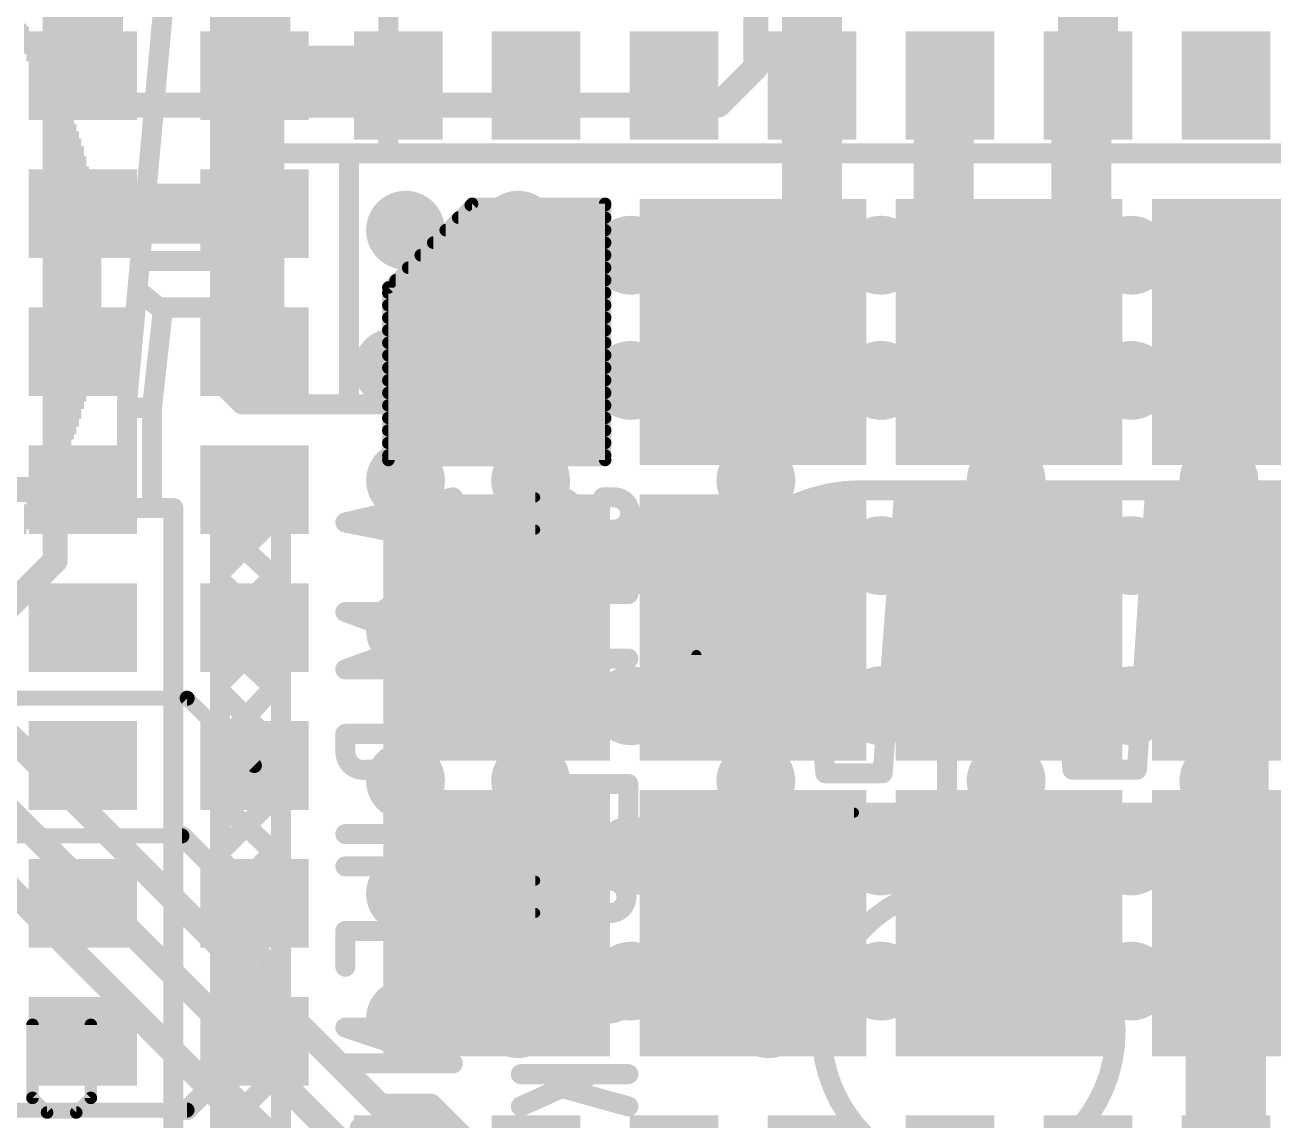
# Model space of a CAD drawing. Extents: x -0.3 to 32, y -0.4 to 44.5.
# Drawn here: x 12.9 to 25.57, y 21.96 to 33.07 of the extents above; entities that cross this region are included whole.
import ezdxf

# ---------------------------------------------------------------- set-up
doc = ezdxf.new("R2010")
doc.units = 0
for name, color, linetype in [('1', 12, 'CONTINUOUS'), ('16', 132, 'CONTINUOUS'), ('18', 110, 'CONTINUOUS'), ('22', 6, 'CONTINUOUS')]:
    doc.layers.add(name, color=color, linetype=linetype)

# ---------------------------------------------------------------- blocks, each defined once
blk = doc.blocks.new('RECT')
blk.add_solid([(-0.5, -0.5), (0.5, -0.5), (-0.5, 0.5), (0.5, 0.5)])
blk = doc.blocks.new('ROUNDV')
at = {"const_width": 0.5}
blk.add_lwpolyline([(0, -0.25, 1), (0, 0.25, 1), (0, -0.25)], format="xyb", dxfattribs=at)

msp = doc.modelspace()

# ---------------------------------------------------------------- linework, layer by layer
at = {"layer": '1'}
for points, const_width in [([(15.29, 32.616), (15.29, 34.056)], 0.6096), ([(20.89, 32.456), (20.89, 34.056)], 0.6096), ([(23.69, 34.056), (23.69, 32.456)], 0.6096), ([(13.49, 32.556), (13.49, 33.656)], 0.8128), ([(15.23, 32.556), (15.29, 32.616)], 0.6096), ([(16.59, 32.556), (15.23, 32.556)], 0.6096), ([(15.23, 32.556), (15.23, 31.156)], 0.6096), ([(16.69, 32.456), (16.59, 32.556)], 0.6096), ([(20.89, 30.556), (20.89, 32.456)], 0.6096), ([(22.29, 32.456), (22.225, 32.391)], 0.6096), ([(22.225, 32.391), (22.225, 30.988)], 0.6096), ([(23.69, 32.456), (23.622, 32.388)], 0.6096), ([(23.622, 32.388), (23.622, 30.988)], 0.6096), ([(15.23, 31.156), (13.49, 31.156)], 0.6096), ([(15.23, 31.156), (15.23, 29.756)], 0.6096), ([(17.44, 31.256), (16.59, 30.406)], 0.127), ([(17.426, 31.242), (18.79, 31.242)], 0.127), ([(18.79, 31.256), (17.44, 31.256)], 0.127), ([(18.79, 28.656), (18.79, 31.256)], 0.127), ([(17.299, 31.115), (18.79, 31.115)], 0.127), ([(17.172, 30.988), (18.79, 30.988)], 0.127), ([(17.045, 30.861), (18.79, 30.861)], 0.127), ([(16.918, 30.734), (18.79, 30.734)], 0.127), ([(19.05, 30.734), (20.29, 30.734)], 0.254), ([(20.29, 29.956), (20.89, 30.556)], 0.6096), ([(20.29, 30.734), (20.29, 29.956)], 0.254), ([(21.59, 30.734), (22.89, 30.734)], 0.254), ([(24.13, 30.734), (22.89, 30.734)], 0.254), ([(22.89, 30.734), (22.89, 29.956)], 0.254), ([(16.791, 30.607), (18.79, 30.607)], 0.127), ([(16.664, 30.48), (18.79, 30.48)], 0.127), ([(16.59, 30.406), (16.59, 28.656)], 0.127), ([(16.59, 30.353), (18.79, 30.353)], 0.127), ([(16.59, 30.226), (18.79, 30.226)], 0.127), ([(16.59, 30.099), (18.79, 30.099)], 0.127), ([(16.59, 29.972), (18.79, 29.972)], 0.127), ([(26.162, 29.956), (25.49, 29.956)], 0.254), ([(16.59, 29.845), (18.79, 29.845)], 0.127), ([(16.59, 29.718), (18.79, 29.718)], 0.127), ([(16.59, 29.591), (18.79, 29.591)], 0.127), ([(16.59, 29.464), (18.79, 29.464)], 0.127), ([(16.59, 29.337), (18.79, 29.337)], 0.127), ([(16.59, 29.21), (18.79, 29.21)], 0.127), ([(16.59, 29.083), (18.79, 29.083)], 0.127), ([(16.59, 28.956), (18.79, 28.956)], 0.127), ([(16.59, 28.829), (18.79, 28.829)], 0.127), ([(16.59, 28.702), (18.79, 28.702)], 0.127), ([(16.59, 28.656), (18.79, 28.656)], 0.127), ([(16.764, 28.448), (16.764, 25.4)], 0.254), ([(18.034, 27.178), (16.764, 28.448)], 0.254), ([(20.32, 28.448), (20.32, 27.686)], 0.254), ([(13.49, 28.356), (12.03, 28.356)], 0.254), ([(20.32, 27.686), (19.05, 27.686)], 0.254), ([(21.59, 27.686), (24.13, 27.686)], 0.254), ([(24.13, 27.686), (25.146, 27.686)], 0.254), ([(18.034, 25.4), (18.034, 27.178)], 0.254), ([(12.3698, 26.2382), (14.5478, 26.2382)], 0.1524), ([(14.5478, 26.2382), (15.23, 25.556)], 0.1524), ([(18.034, 25.4), (18.034, 26.162)], 0.254), ([(18.034, 26.162), (19.05, 26.162)], 0.254), ([(20.32, 25.4), (20.32, 26.162)], 0.254), ([(20.32, 26.162), (21.59, 26.162)], 0.254), ([(25.146, 26.162), (24.13, 26.162)], 0.254), ([(18.034, 25.4), (18.034, 24.638)], 0.254), ([(14.494, 24.8412), (12.319, 24.8412)], 0.1524), ([(14.494, 24.8412), (15.1792, 24.156)], 0.2032), ([(18.034, 24.638), (19.05, 24.638)], 0.254), ([(19.05, 24.638), (21.59, 24.638)], 0.254), ([(21.59, 24.638), (24.13, 24.638)], 0.254), ([(24.13, 24.638), (25.146, 24.638)], 0.254), ([(25.09, 23.556), (25.49, 23.956)], 0.8128), ([(15.1792, 24.156), (15.23, 24.156)], 0.2032), ([(25.09, 21.456), (25.09, 23.556)], 0.8128), ([(19.05, 23.368), (21.59, 23.368)], 0.254), ([(21.59, 23.368), (24.13, 23.368)], 0.254), ([(24.13, 23.368), (25.146, 23.368)], 0.254), ([(14.5466, 22.0599), (15.23, 22.7433)], 0.2032), ([(15.23, 22.7433), (15.23, 22.756)], 0.2032), ([(14.5466, 22.0599), (12.6746, 22.0599)], 0.1524)]:
    msp.add_lwpolyline(points, dxfattribs=dict(at, const_width=const_width))
for points, const_width in [([(15.1222, 32.6638, 1), (15.3378, 32.4482)], 0.3048), ([(15.23, 32.7084, 1), (15.23, 32.4036)], 0.3048), ([(15.3824, 32.556, 1), (15.0776, 32.556)], 0.3048), ([(15.3978, 32.5082, 1), (15.1822, 32.7238)], 0.3048), ([(16.6978, 32.6638, 1), (16.4822, 32.4482)], 0.3048), ([(16.59, 32.4036, 1), (16.59, 32.7084)], 0.3048), ([(13.2868, 32.556, 1), (13.6932, 32.556)], 0.4064), ([(15.1376, 32.616, 1), (15.4424, 32.616)], 0.3048), ([(16.5822, 32.3482, 1), (16.7978, 32.5638)], 0.3048), ([(21.0424, 32.456, 1), (20.7376, 32.456)], 0.3048), ([(22.3774, 32.391, 1), (22.0726, 32.391)], 0.3048), ([(22.3978, 32.3482, 1), (22.1822, 32.5638)], 0.3048), ([(23.7744, 32.388, 1), (23.4696, 32.388)], 0.3048), ([(23.7978, 32.3482, 1), (23.5822, 32.5638)], 0.3048), ([(20.7376, 32.456, 1), (21.0424, 32.456)], 0.3048), ([(22.1172, 32.4988, 1), (22.3328, 32.2832)], 0.3048), ([(23.5142, 32.4958, 1), (23.7298, 32.2802)], 0.3048), ([(23.5376, 32.456, 1), (23.8424, 32.456)], 0.3048), ([(13.49, 31.3084, 1), (13.49, 31.0036)], 0.3048), ([(15.3824, 31.156, 1), (15.0776, 31.156)], 0.3048), ([(15.23, 31.0036, 1), (15.23, 31.3084)], 0.3048), ([(15.0776, 31.156, 1), (15.3824, 31.156)], 0.3048), ([(17.426, 31.2737, 1), (17.426, 31.2103)], 0.0635), ([(17.44, 31.2877, 1), (17.44, 31.2243)], 0.0635), ([(17.4625, 31.2335, 1), (17.4175, 31.2785)], 0.0635), ([(18.8217, 31.256, 1), (18.7583, 31.256)], 0.0635), ([(18.79, 31.2243, 1), (18.79, 31.2877)], 0.0635), ([(18.79, 31.2103, 1), (18.79, 31.2737)], 0.0635), ([(17.299, 31.1468, 1), (17.299, 31.0833)], 0.0635), ([(18.79, 31.0833, 1), (18.79, 31.1468)], 0.0635), ([(17.172, 31.0198, 1), (17.172, 30.9563)], 0.0635), ([(18.79, 30.9563, 1), (18.79, 31.0198)], 0.0635), ([(22.0726, 30.988, 1), (22.3774, 30.988)], 0.3048), ([(23.4696, 30.988, 1), (23.7744, 30.988)], 0.3048), ([(17.045, 30.8927, 1), (17.045, 30.8293)], 0.0635), ([(18.79, 30.8293, 1), (18.79, 30.8927)], 0.0635), ([(16.918, 30.7658, 1), (16.918, 30.7023)], 0.0635), ([(18.79, 30.7023, 1), (18.79, 30.7658)], 0.0635), ([(19.05, 30.7975, 1), (19.05, 30.6705)], 0.127), ([(20.3535, 30.734, 1), (20.2265, 30.734)], 0.127), ([(20.29, 30.6705, 1), (20.29, 30.7975)], 0.127), ([(20.9978, 30.4482, 1), (20.7822, 30.6638)], 0.3048), ([(21.59, 30.7975, 1), (21.59, 30.6705)], 0.127), ([(22.89, 30.7975, 1), (22.89, 30.6705)], 0.127), ([(22.9535, 30.734, 1), (22.8265, 30.734)], 0.127), ([(22.89, 30.6705, 1), (22.89, 30.7975)], 0.127), ([(24.13, 30.6705, 1), (24.13, 30.7975)], 0.127), ([(16.791, 30.6388, 1), (16.791, 30.5753)], 0.0635), ([(18.79, 30.5753, 1), (18.79, 30.6388)], 0.0635), ([(20.7376, 30.556, 1), (21.0424, 30.556)], 0.3048), ([(16.664, 30.5117, 1), (16.664, 30.4483)], 0.0635), ([(18.79, 30.4483, 1), (18.79, 30.5117)], 0.0635), ([(16.5675, 30.4285, 1), (16.6125, 30.3835)], 0.0635), ([(16.59, 30.3848, 1), (16.59, 30.3213)], 0.0635), ([(16.6217, 30.406, 1), (16.5583, 30.406)], 0.0635), ([(18.79, 30.3213, 1), (18.79, 30.3848)], 0.0635), ([(16.59, 30.2578, 1), (16.59, 30.1943)], 0.0635), ([(18.79, 30.1943, 1), (18.79, 30.2578)], 0.0635), ([(16.59, 30.1307, 1), (16.59, 30.0673)], 0.0635), ([(18.79, 30.0673, 1), (18.79, 30.1307)], 0.0635), ([(20.1822, 30.0638, 1), (20.3978, 29.8482)], 0.3048), ([(16.59, 30.0038, 1), (16.59, 29.9403)], 0.0635), ([(18.79, 29.9403, 1), (18.79, 30.0038)], 0.0635), ([(25.49, 30.0195, 1), (25.49, 29.8925)], 0.127), ([(15.0776, 29.756, 1), (15.3824, 29.756)], 0.3048), ([(16.59, 29.8768, 1), (16.59, 29.8133)], 0.0635), ([(18.79, 29.8133, 1), (18.79, 29.8768)], 0.0635), ([(20.2265, 29.956, 1), (20.3535, 29.956)], 0.127), ([(22.8265, 29.956, 1), (22.9535, 29.956)], 0.127), ([(16.59, 29.7497, 1), (16.59, 29.6863)], 0.0635), ([(18.79, 29.6863, 1), (18.79, 29.7497)], 0.0635), ([(16.59, 29.6227, 1), (16.59, 29.5593)], 0.0635), ([(18.79, 29.5593, 1), (18.79, 29.6227)], 0.0635), ([(16.59, 29.4958, 1), (16.59, 29.4323)], 0.0635), ([(18.79, 29.4323, 1), (18.79, 29.4958)], 0.0635), ([(16.59, 29.3687, 1), (16.59, 29.3053)], 0.0635), ([(18.79, 29.3053, 1), (18.79, 29.3687)], 0.0635), ([(16.59, 29.2417, 1), (16.59, 29.1783)], 0.0635), ([(18.79, 29.1783, 1), (18.79, 29.2417)], 0.0635), ([(16.59, 29.1148, 1), (16.59, 29.0513)], 0.0635), ([(18.79, 29.0513, 1), (18.79, 29.1148)], 0.0635), ([(16.59, 28.9878, 1), (16.59, 28.9243)], 0.0635), ([(18.79, 28.9243, 1), (18.79, 28.9878)], 0.0635), ([(16.59, 28.8607, 1), (16.59, 28.7973)], 0.0635), ([(18.79, 28.7973, 1), (18.79, 28.8607)], 0.0635), ([(16.59, 28.7338, 1), (16.59, 28.6703)], 0.0635), ([(18.79, 28.6703, 1), (18.79, 28.7338)], 0.0635), ([(16.59, 28.6878, 1), (16.59, 28.6243)], 0.0635), ([(16.5583, 28.656, 1), (16.6217, 28.656)], 0.0635), ([(18.7583, 28.656, 1), (18.8217, 28.656)], 0.0635), ([(18.79, 28.6243, 1), (18.79, 28.6878)], 0.0635), ([(16.8275, 28.448, 1), (16.7005, 28.448)], 0.127), ([(16.8089, 28.4929, 1), (16.7191, 28.4031)], 0.127), ([(20.3835, 28.448, 1), (20.2565, 28.448)], 0.127), ([(13.49, 28.2925, 1), (13.49, 28.4195)], 0.127), ([(19.05, 27.7495, 1), (19.05, 27.6225)], 0.127), ([(20.2565, 27.686, 1), (20.3835, 27.686)], 0.127), ([(20.32, 27.6225, 1), (20.32, 27.7495)], 0.127), ([(21.59, 27.7495, 1), (21.59, 27.6225)], 0.127), ([(24.13, 27.7495, 1), (24.13, 27.6225)], 0.127), ([(24.13, 27.6225, 1), (24.13, 27.7495)], 0.127), ([(25.146, 27.6225, 1), (25.146, 27.7495)], 0.127), ([(18.0975, 27.178, 1), (17.9705, 27.178)], 0.127), ([(17.9891, 27.1331, 1), (18.0789, 27.2229)], 0.127), ([(14.5747, 26.2651, 1), (14.5209, 26.2113)], 0.0762), ([(14.5478, 26.2001, 1), (14.5478, 26.2763)], 0.0762), ([(18.0975, 26.162, 1), (17.9705, 26.162)], 0.127), ([(18.034, 26.2255, 1), (18.034, 26.0985)], 0.127), ([(19.05, 26.0985, 1), (19.05, 26.2255)], 0.127), ([(20.3835, 26.162, 1), (20.2565, 26.162)], 0.127), ([(20.32, 26.2255, 1), (20.32, 26.0985)], 0.127), ([(21.59, 26.0985, 1), (21.59, 26.2255)], 0.127), ([(24.13, 26.2255, 1), (24.13, 26.0985)], 0.127), ([(25.146, 26.0985, 1), (25.146, 26.2255)], 0.127), ([(15.2031, 25.5291, 1), (15.2569, 25.5829)], 0.0762), ([(16.7005, 25.4, 1), (16.8275, 25.4)], 0.127), ([(18.0975, 25.4, 1), (17.9705, 25.4)], 0.127), ([(17.9705, 25.4, 1), (18.0975, 25.4)], 0.127), ([(17.9705, 25.4, 1), (18.0975, 25.4)], 0.127), ([(20.2565, 25.4, 1), (20.3835, 25.4)], 0.127), ([(14.5299, 24.8771, 1), (14.4581, 24.8053)], 0.1016), ([(14.494, 24.8031, 1), (14.494, 24.8793)], 0.0762), ([(18.034, 24.7015, 1), (18.034, 24.5745)], 0.127), ([(17.9705, 24.638, 1), (18.0975, 24.638)], 0.127), ([(19.05, 24.7015, 1), (19.05, 24.5745)], 0.127), ([(19.05, 24.5745, 1), (19.05, 24.7015)], 0.127), ([(21.59, 24.7015, 1), (21.59, 24.5745)], 0.127), ([(21.59, 24.5745, 1), (21.59, 24.7015)], 0.127), ([(24.13, 24.7015, 1), (24.13, 24.5745)], 0.127), ([(24.13, 24.5745, 1), (24.13, 24.7015)], 0.127), ([(25.146, 24.5745, 1), (25.146, 24.7015)], 0.127), ([(25.6337, 23.8123, 1), (25.3463, 24.0997)], 0.4064), ([(15.1792, 24.2068, 1), (15.1792, 24.1052)], 0.1016), ([(15.1433, 24.1201, 1), (15.2151, 24.1919)], 0.1016), ([(15.23, 24.1052, 1), (15.23, 24.2068)], 0.1016), ([(25.2932, 23.556, 1), (24.8868, 23.556)], 0.4064), ([(24.9463, 23.6997, 1), (25.2337, 23.4123)], 0.4064), ([(19.05, 23.4315, 1), (19.05, 23.3045)], 0.127), ([(21.59, 23.4315, 1), (21.59, 23.3045)], 0.127), ([(21.59, 23.3045, 1), (21.59, 23.4315)], 0.127), ([(24.13, 23.4315, 1), (24.13, 23.3045)], 0.127), ([(24.13, 23.3045, 1), (24.13, 23.4315)], 0.127), ([(25.146, 23.3045, 1), (25.146, 23.4315)], 0.127), ([(15.2808, 22.756, 1), (15.1792, 22.756)], 0.1016), ([(15.2659, 22.7074, 1), (15.1941, 22.7792)], 0.1016), ([(15.1792, 22.7433, 1), (15.2808, 22.7433)], 0.1016), ([(14.5107, 22.0958, 1), (14.5825, 22.024)], 0.1016), ([(14.5466, 22.0218, 1), (14.5466, 22.098)], 0.0762)]:
    msp.add_lwpolyline(points, format="xyb", dxfattribs=dict(at, const_width=const_width))
at = {"layer": '16', "const_width": 0.254}
for points in [[(20.32, 32.639), (20.32, 36.703)], [(13.716, 35.941), (13.716, 32.258)], [(13.208, 35.687), (13.208, 27.6352)], [(19.939, 32.258), (20.32, 32.639)], [(13.716, 32.258), (19.939, 32.258)], [(13.208, 27.6352), (12.065, 26.4922)], [(16.51, 22.098), (12.065, 26.543)], [(16.383, 21.463), (12.446, 25.4)], [(16.3566, 20.701), (12.2567, 24.8009)], [(17.018, 22.098), (16.51, 22.098)], [(19.05, 20.066), (17.018, 22.098)]]:
    msp.add_lwpolyline(points, dxfattribs=at)
at = {"layer": '16', "const_width": 0.127}
for points in [[(20.2565, 32.639, 1), (20.3835, 32.639)], [(20.3649, 32.5941, 1), (20.2751, 32.6839)], [(13.716, 32.3215, 1), (13.716, 32.1945)], [(13.6525, 32.258, 1), (13.7795, 32.258)], [(19.8941, 32.3029, 1), (19.9839, 32.2131)], [(19.939, 32.1945, 1), (19.939, 32.3215)], [(13.2529, 27.5903, 1), (13.1631, 27.6801)], [(13.1445, 27.6352, 1), (13.2715, 27.6352)], [(16.51, 22.1615, 1), (16.51, 22.0345)], [(16.4651, 22.0531, 1), (16.5549, 22.1429)], [(17.0629, 22.1429, 1), (16.9731, 22.0531)], [(17.018, 22.0345, 1), (17.018, 22.1615)]]:
    msp.add_lwpolyline(points, format="xyb", dxfattribs=at)
at = {"layer": '22'}
for points, const_width in [([(14.9539, 31.7665), (14.9539, 36.1288)], 0.2032), ([(16.5898, 36.0561), (16.5898, 31.8028)], 0.2032), ([(14.8812, 34.0204), (14.8812, 29.4399)], 0.2032), ([(13.936, 29.2218), (14.2996, 33.1843)], 0.2032), ([(30.0041, 31.7665), (14.9539, 31.7665)], 0.2032), ([(16.1899, 31.7301), (16.1899, 29.2581)], 0.2032), ([(14.1178, 30.6759), (14.8449, 30.6759)], 0.2032), ([(14.2632, 30.2033), (14.0815, 30.3487)], 0.2032), ([(14.8449, 30.2033), (14.2632, 30.2033)], 0.2032), ([(14.2996, 30.167), (14.1905, 29.1854)], 0.2032), ([(20.5523, 29.658), (22.0791, 29.658)], 0.2032), ([(20.7704, 29.6217), (20.7704, 29.2581)], 0.2032), ([(21.861, 29.6217), (21.861, 29.2945)], 0.2032), ([(23.097, 29.658), (24.5875, 29.658)], 0.2032), ([(23.2788, 29.6217), (23.2788, 29.2581)], 0.2032), ([(24.4057, 29.6217), (24.4057, 29.2581)], 0.2032), ([(14.8812, 29.4399), (15.0993, 29.2218)], 0.2032), ([(20.3705, 29.2581), (20.3705, 29.4762)], 0.2032), ([(22.2609, 29.2581), (22.2609, 29.4762)], 0.2032), ([(22.9152, 29.2581), (22.9152, 29.4762)], 0.2032), ([(24.8056, 29.2581), (24.8056, 29.4399)], 0.2032), ([(25.4599, 29.2581), (25.4599, 29.4762)], 0.2032), ([(13.936, 28.1675), (13.936, 29.2218)], 0.2032), ([(14.1542, 29.1854), (13.9724, 29.1854)], 0.2032), ([(14.1905, 29.1854), (14.1905, 28.2039)], 0.2032), ([(15.0993, 29.2218), (29.786, 29.2218)], 0.2032), ([(15.3175, 28.5311), (14.8812, 28.5311)], 0.2032), ([(14.8812, 28.5311), (14.8812, 16.0984)], 0.2032), ([(15.3175, 28.5311), (14.9176, 28.1312)], 0.2032), ([(15.4992, 28.5311), (15.3175, 28.5311)], 0.2032), ([(15.4992, 16.3528), (15.4992, 28.5311)], 0.2032), ([(14.9539, 28.4947), (15.4265, 28.0585)], 0.2032), ([(17.2442, 28.2766), (16.1536, 28.0221)], 0.2032), ([(18.3348, 28.2766), (18.0803, 28.2766)], 0.2032), ([(18.771, 28.2766), (18.8801, 28.2766)], 0.2032), ([(21.3884, 28.3493), (25.4236, 28.3493)], 0.2032), ([(21.6065, 25.4774), (21.8246, 28.313)], 0.2032), ([(22.2609, 28.313), (22.2609, 25.1502)], 0.2032), ([(22.8789, 28.2766), (22.8789, 25.1139)], 0.2032), ([(23.3151, 28.2766), (23.5332, 25.5138)], 0.2032), ([(24.1876, 25.5138), (24.3694, 28.313)], 0.2032), ([(24.8056, 28.313), (24.8056, 25.1502)], 0.2032), ([(25.4236, 28.3493), (26.3688, 28.3493)], 0.2032), ([(25.4236, 28.3493), (25.4236, 25.1139)], 0.2032), ([(14.4086, 28.1675), (13.936, 28.1675)], 0.2032), ([(14.4086, 13.6627), (14.4086, 28.1675)], 0.2032), ([(20.8068, 28.2039), (21.0249, 25.4774)], 0.2032), ([(15.4265, 28.0585), (14.9176, 27.5495)], 0.2032), ([(16.1536, 28.0221), (17.2442, 27.804)], 0.2032), ([(16.8079, 28.1312), (16.8079, 27.9494)], 0.2032), ([(18.4802, 28.0948), (18.4802, 28.1312)], 0.2032), ([(14.9176, 27.9494), (15.4265, 27.4768)], 0.2032), ([(18.0803, 27.9494), (18.153, 27.9494)], 0.2032), ([(18.8801, 27.9494), (18.6619, 27.9494)], 0.2032), ([(20.3705, 27.9494), (20.3705, 25.4411)], 0.2032), ([(15.4265, 27.4768), (14.9176, 26.9679)], 0.2032), ([(14.9176, 27.4041), (15.4265, 26.9315)], 0.2032), ([(17.9349, 27.2951), (19.0255, 27.2951)], 0.2032), ([(17.2442, 27.1133), (16.1536, 27.1133)], 0.2032), ([(16.1536, 27.1133), (16.9533, 26.8225)], 0.2032), ([(15.4265, 26.9315), (14.9176, 26.4226)], 0.2032), ([(14.9176, 26.8225), (15.4265, 26.3499)], 0.2032), ([(16.9533, 26.8225), (16.1536, 26.5317)], 0.2032), ([(19.0255, 26.6407), (17.9349, 26.6407)], 0.2032), ([(17.9349, 26.6407), (18.771, 26.3135)], 0.2032), ([(16.1536, 26.5317), (17.2442, 26.5317)], 0.2032), ([(14.9176, 26.2772), (15.4265, 25.7682)], 0.2032), ([(15.4265, 26.3499), (14.9539, 25.8409)], 0.2032), ([(18.771, 26.3135), (17.9349, 26.0227)], 0.2032), ([(17.9349, 26.0227), (19.0255, 26.0227)], 0.2032), ([(17.2442, 25.8773), (16.1536, 25.8773)], 0.2032), ([(16.1536, 25.8773), (16.1536, 25.6955)], 0.2032), ([(14.9176, 25.2957), (15.3902, 25.7682)], 0.2032), ([(16.6989, 25.7319), (16.6989, 25.8409)], 0.2032), ([(14.9539, 25.7319), (15.4265, 25.2229)], 0.2032), ([(16.3717, 25.5138), (16.5171, 25.5138)], 0.2032), ([(23.5332, 25.5138), (24.1876, 25.5138)], 0.2032), ([(19.0255, 25.3684), (17.9349, 25.3684)], 0.2032), ([(19.0255, 25.0048), (19.0255, 25.3684)], 0.2032), ([(21.0249, 25.4774), (21.6065, 25.4774)], 0.2032), ([(15.4265, 25.2229), (14.9176, 24.714)], 0.2032), ([(14.9176, 25.1502), (15.4265, 24.6777)], 0.2032), ([(26.4414, 25.0775), (21.3158, 25.0775)], 0.2032), ([(16.6989, 24.8594), (16.1536, 24.8594)], 0.2032), ([(17.2442, 24.8594), (16.6989, 24.8594)], 0.2032), ([(16.6989, 24.8594), (16.6989, 24.5322)], 0.2032), ([(15.4265, 24.6777), (14.9539, 24.2051)], 0.2032), ([(14.9176, 24.5686), (15.4265, 24.096)], 0.2032), ([(16.6989, 24.5322), (16.1536, 24.5322)], 0.2032), ([(17.2442, 24.5322), (16.6989, 24.5322)], 0.2032), ([(18.8437, 24.3868), (18.0803, 24.3868)], 0.2032), ([(15.4265, 24.096), (14.9539, 23.5871)], 0.2032), ([(14.9176, 23.9869), (15.4265, 23.5144)], 0.2032), ([(18.0803, 24.0596), (18.8437, 24.0596)], 0.2032), ([(17.2442, 23.8779), (16.1536, 23.8779)], 0.2032), ([(16.1536, 23.8779), (16.1536, 23.5144)], 0.2032), ([(17.2442, 23.5144), (17.2442, 23.8779)], 0.2032), ([(15.4265, 23.5144), (14.9176, 23.0418)], 0.2032), ([(14.9176, 23.4416), (15.4265, 22.9327)], 0.2032), ([(18.1166, 23.4053), (18.8437, 23.4053)], 0.2032), ([(18.153, 23.0418), (18.1166, 23.0418)], 0.2032), ([(18.8437, 23.0418), (18.8073, 23.0418)], 0.2032), ([(12.9776, 22.1828), (12.9776, 22.9243)], 0.127), ([(13.5707, 22.9243), (13.5707, 22.1828)], 0.127), ([(15.4265, 22.9327), (14.9539, 22.4601)], 0.2032), ([(14.9539, 22.8964), (15.4265, 22.3874)], 0.2032), ([(17.2442, 22.8964), (16.1536, 22.8964)], 0.2032), ([(16.1536, 22.8964), (17.2442, 22.5328)], 0.2032), ([(17.2442, 22.5328), (16.1536, 22.5328)], 0.2032), ([(15.4265, 22.3874), (14.9539, 21.9148)], 0.2032), ([(17.9349, 22.4238), (18.6619, 22.4238)], 0.2032), ([(17.9349, 22.0966), (18.6619, 22.4238)], 0.2032), ([(18.6619, 22.4238), (19.0255, 22.4238)], 0.2032), ([(14.9176, 22.3147), (15.4265, 21.8058)], 0.2032), ([(19.0255, 22.0966), (18.3711, 22.2784)], 0.2032), ([(13.1259, 22.0345), (12.9776, 22.1828)], 0.127), ([(13.5707, 22.1828), (13.4224, 22.0345)], 0.127), ([(13.4224, 22.0345), (13.1259, 22.0345)], 0.127), ([(17.0624, 21.8785), (16.299, 21.8785)], 0.2032)]:
    msp.add_lwpolyline(points, dxfattribs=dict(at, const_width=const_width))
for points, const_width in [([(14.9539, 31.8173, 1), (14.9539, 31.7157)], 0.1016), ([(14.9031, 31.7665, 1), (15.0047, 31.7665)], 0.1016), ([(16.2407, 31.7301, 1), (16.1391, 31.7301)], 0.1016), ([(16.539, 31.8028, 1), (16.6406, 31.8028)], 0.1016), ([(14.1178, 30.7267, 1), (14.1178, 30.6251)], 0.1016), ([(14.8449, 30.6251, 1), (14.8449, 30.7267)], 0.1016), ([(14.1132, 30.3884, 1), (14.0498, 30.309)], 0.1016), ([(14.2632, 30.2541, 1), (14.2632, 30.1525)], 0.1016), ([(14.2315, 30.1636, 1), (14.2949, 30.243)], 0.1016), ([(14.8449, 30.1525, 1), (14.8449, 30.2541)], 0.1016), ([(14.3501, 30.1614, 1), (14.2491, 30.1726)], 0.1016), ([(25.6781, 29.6944, 0.4142), (25.4599, 29.4762)], 0.2032), ([(20.5523, 29.658, 0.4142), (20.3705, 29.4762)], 0.2032), ([(20.5523, 29.7088, 1), (20.5523, 29.6072)], 0.1016), ([(20.5523, 29.6072, 1), (20.5523, 29.7088)], 0.1016), ([(20.8212, 29.6217, 1), (20.7196, 29.6217)], 0.1016), ([(21.9118, 29.6217, 1), (21.8102, 29.6217)], 0.1016), ([(22.2609, 29.4762, 0.4142), (22.0791, 29.658)], 0.2032), ([(22.0791, 29.7088, 1), (22.0791, 29.6072)], 0.1016), ([(22.0791, 29.6072, 1), (22.0791, 29.7088)], 0.1016), ([(23.097, 29.658, 0.4142), (22.9152, 29.4762)], 0.2032), ([(23.097, 29.7088, 1), (23.097, 29.6072)], 0.1016), ([(23.097, 29.6072, 1), (23.097, 29.7088)], 0.1016), ([(23.3296, 29.6217, 1), (23.228, 29.6217)], 0.1016), ([(24.4565, 29.6217, 1), (24.3549, 29.6217)], 0.1016), ([(24.8056, 29.4399, 0.4142), (24.5875, 29.658)], 0.2032), ([(24.5875, 29.7088, 1), (24.5875, 29.6072)], 0.1016), ([(24.5875, 29.6072, 1), (24.5875, 29.7088)], 0.1016), ([(14.9171, 29.4758, 1), (14.8453, 29.404)], 0.1016), ([(20.4213, 29.4762, 1), (20.3197, 29.4762)], 0.1016), ([(20.3197, 29.4762, 1), (20.4213, 29.4762)], 0.1016), ([(22.3117, 29.4762, 1), (22.2101, 29.4762)], 0.1016), ([(22.2101, 29.4762, 1), (22.3117, 29.4762)], 0.1016), ([(22.966, 29.4762, 1), (22.8644, 29.4762)], 0.1016), ([(22.8644, 29.4762, 1), (22.966, 29.4762)], 0.1016), ([(24.8564, 29.4399, 1), (24.7548, 29.4399)], 0.1016), ([(25.5107, 29.4762, 1), (25.4091, 29.4762)], 0.1016), ([(25.4091, 29.4762, 1), (25.5107, 29.4762)], 0.1016), ([(14.8304, 29.4399, 1), (14.932, 29.4399)], 0.1016), ([(24.7548, 29.4399, 1), (24.8564, 29.4399)], 0.1016), ([(13.9868, 29.2218, 1), (13.8852, 29.2218)], 0.1016), ([(13.8854, 29.2264, 1), (13.9866, 29.2172)], 0.1016), ([(13.9724, 29.2362, 1), (13.9724, 29.1346)], 0.1016), ([(14.2413, 29.1854, 1), (14.1397, 29.1854)], 0.1016), ([(14.1542, 29.1346, 1), (14.1542, 29.2362)], 0.1016), ([(15.0993, 29.2726, 1), (15.0993, 29.171)], 0.1016), ([(15.0634, 29.1859, 1), (15.1352, 29.2577)], 0.1016), ([(16.1391, 29.2581, 1), (16.2407, 29.2581)], 0.1016), ([(20.3197, 29.2581, 1), (20.4213, 29.2581)], 0.1016), ([(20.7196, 29.2581, 1), (20.8212, 29.2581)], 0.1016), ([(21.8102, 29.2945, 1), (21.9118, 29.2945)], 0.1016), ([(22.2101, 29.2581, 1), (22.3117, 29.2581)], 0.1016), ([(22.8644, 29.2581, 1), (22.966, 29.2581)], 0.1016), ([(23.228, 29.2581, 1), (23.3296, 29.2581)], 0.1016), ([(24.3549, 29.2581, 1), (24.4565, 29.2581)], 0.1016), ([(24.7548, 29.2581, 1), (24.8564, 29.2581)], 0.1016), ([(25.4091, 29.2581, 1), (25.5107, 29.2581)], 0.1016), ([(14.14, 29.191, 1), (14.241, 29.1798)], 0.1016), ([(14.8812, 28.5819, 1), (14.8812, 28.4803)], 0.1016), ([(14.932, 28.5311, 1), (14.8304, 28.5311)], 0.1016), ([(15.3175, 28.5819, 1), (15.3175, 28.4803)], 0.1016), ([(15.3534, 28.4952, 1), (15.2816, 28.567)], 0.1016), ([(15.3175, 28.4803, 1), (15.3175, 28.5819)], 0.1016), ([(15.55, 28.5311, 1), (15.4484, 28.5311)], 0.1016), ([(15.4992, 28.4803, 1), (15.4992, 28.5819)], 0.1016), ([(14.9884, 28.532, 1), (14.9194, 28.4574)], 0.1016), ([(17.2557, 28.2271, 1), (17.2327, 28.3261)], 0.1016), ([(18.0803, 28.3274, 1), (18.0803, 28.2258)], 0.1016), ([(18.4802, 28.1312, 0.4142), (18.3348, 28.2766)], 0.2032), ([(18.3348, 28.3274, 1), (18.3348, 28.2258)], 0.1016), ([(18.3348, 28.2258, 1), (18.3348, 28.3274)], 0.1016), ([(18.771, 28.3274, 1), (18.771, 28.2258)], 0.1016), ([(18.8801, 27.9494, 1), (18.8801, 28.2766)], 0.2032), ([(18.8801, 28.3274, 1), (18.8801, 28.2258)], 0.1016), ([(18.8801, 28.2258, 1), (18.8801, 28.3274)], 0.1016), ([(21.3884, 28.3493, 0.4142), (19.7162, 26.6771)], 0.2032), ([(21.3884, 28.4001, 1), (21.3884, 28.2985)], 0.1016), ([(21.3884, 28.2985, 1), (21.3884, 28.4001)], 0.1016), ([(21.8753, 28.3091, 1), (21.7739, 28.3169)], 0.1016), ([(22.3117, 28.313, 1), (22.2101, 28.313)], 0.1016), ([(22.9297, 28.2766, 1), (22.8281, 28.2766)], 0.1016), ([(23.3657, 28.2806, 1), (23.2645, 28.2726)], 0.1016), ([(24.4201, 28.3097, 1), (24.3187, 28.3163)], 0.1016), ([(24.8564, 28.313, 1), (24.7548, 28.313)], 0.1016), ([(25.4236, 28.4001, 1), (25.4236, 28.2985)], 0.1016), ([(25.4744, 28.3493, 1), (25.3728, 28.3493)], 0.1016), ([(25.4236, 28.2985, 1), (25.4236, 28.4001)], 0.1016), ([(13.936, 28.2183, 1), (13.936, 28.1167)], 0.1016), ([(14.1397, 28.2039, 1), (14.2413, 28.2039)], 0.1016), ([(14.4594, 28.1675, 1), (14.3578, 28.1675)], 0.1016), ([(14.4086, 28.1167, 1), (14.4086, 28.2183)], 0.1016), ([(18.0803, 28.2766, 1), (18.0803, 27.9494)], 0.1016), ([(18.0803, 28.2512, 1), (18.0803, 28.302)], 0.0508), ([(20.8574, 28.208, 1), (20.7562, 28.1998)], 0.1016), ([(13.8852, 28.1675, 1), (13.9868, 28.1675)], 0.1016), ([(14.8817, 28.1671, 1), (14.9535, 28.0953)], 0.1016), ([(15.4624, 28.0226, 1), (15.3906, 28.0944)], 0.1016), ([(15.392, 28.0212, 1), (15.461, 28.0958)], 0.1016), ([(16.1636, 28.0719, 1), (16.1436, 27.9723)], 0.1016), ([(16.1421, 28.0716, 1), (16.1651, 27.9726)], 0.1016), ([(16.8587, 28.1312, 1), (16.7571, 28.1312)], 0.1016), ([(18.531, 28.1312, 1), (18.4294, 28.1312)], 0.1016), ([(18.4802, 28.0948, 0.3509), (18.6619, 27.9494)], 0.2032), ([(18.5298, 28.1059, 1), (18.4306, 28.0837)], 0.1016), ([(18.4294, 28.1312, 1), (18.531, 28.1312)], 0.1016), ([(18.4294, 28.0948, 1), (18.531, 28.0948)], 0.1016), ([(14.9522, 27.9866, 1), (14.883, 27.9122)], 0.1016), ([(16.7571, 27.9494, 1), (16.8587, 27.9494)], 0.1016), ([(18.0803, 28.0002, 1), (18.0803, 27.8986)], 0.1016), ([(18.0803, 27.924, 1), (18.0803, 27.9748)], 0.0508), ([(18.153, 27.8986, 1), (18.153, 28.0002)], 0.1016), ([(18.6619, 28.0002, 1), (18.6619, 27.8986)], 0.1016), ([(18.6619, 27.8986, 1), (18.6619, 28.0002)], 0.1016), ([(18.8801, 28.0002, 1), (18.8801, 27.8986)], 0.1016), ([(18.8801, 27.8986, 1), (18.8801, 28.0002)], 0.1016), ([(20.4213, 27.9494, 1), (20.3197, 27.9494)], 0.1016), ([(17.2342, 27.7542, 1), (17.2542, 27.8538)], 0.1016), ([(14.8817, 27.5854, 1), (14.9535, 27.5136)], 0.1016), ([(14.9522, 27.4413, 1), (14.883, 27.3669)], 0.1016), ([(15.4624, 27.4409, 1), (15.3906, 27.5127)], 0.1016), ([(15.3919, 27.4396, 1), (15.4611, 27.514)], 0.1016), ([(17.9349, 27.3459, 1), (17.9349, 27.2443)], 0.1016), ([(19.0255, 27.2443, 1), (19.0255, 27.3459)], 0.1016), ([(16.1536, 27.1641, 1), (16.1536, 27.0625)], 0.1016), ([(16.171, 27.161, 1), (16.1362, 27.0656)], 0.1016), ([(17.2442, 27.0625, 1), (17.2442, 27.1641)], 0.1016), ([(14.8817, 27.0038, 1), (14.9535, 26.932)], 0.1016), ([(15.4624, 26.8956, 1), (15.3906, 26.9674)], 0.1016), ([(15.3919, 26.8943, 1), (15.4611, 26.9687)], 0.1016), ([(14.9522, 26.8597, 1), (14.883, 26.7853)], 0.1016), ([(16.9707, 26.7748, 1), (16.9359, 26.8702)], 0.1016), ([(16.9359, 26.7748, 1), (16.9707, 26.8702)], 0.1016), ([(17.9349, 26.6915, 1), (17.9349, 26.5899)], 0.1016), ([(17.9534, 26.688, 1), (17.9164, 26.5934)], 0.1016), ([(19.0255, 26.5899, 1), (19.0255, 26.6915)], 0.1016), ([(16.1536, 26.5825, 1), (16.1536, 26.4809)], 0.1016), ([(16.1362, 26.5794, 1), (16.171, 26.484)], 0.1016), ([(17.2442, 26.4809, 1), (17.2442, 26.5825)], 0.1016), ([(19.6654, 26.6771, 1), (19.767, 26.6771)], 0.1016), ([(19.7162, 26.6771, 0.4142), (21.3158, 25.0775)], 0.1016), ([(19.7416, 26.6771, 1), (19.6908, 26.6771)], 0.0508), ([(14.8817, 26.4585, 1), (14.9535, 26.3867)], 0.1016), ([(14.9535, 26.3131, 1), (14.8817, 26.2413)], 0.1016), ([(15.4637, 26.3153, 1), (15.3893, 26.3845)], 0.1016), ([(15.3919, 26.3127, 1), (15.4611, 26.3871)], 0.1016), ([(18.7525, 26.2662, 1), (18.7895, 26.3608)], 0.1016), ([(18.7877, 26.2655, 1), (18.7543, 26.3615)], 0.1016), ([(17.9349, 26.0735, 1), (17.9349, 25.9719)], 0.1016), ([(17.9182, 26.0707, 1), (17.9516, 25.9747)], 0.1016), ([(19.0255, 25.9719, 1), (19.0255, 26.0735)], 0.1016), ([(16.1536, 25.9281, 1), (16.1536, 25.8265)], 0.1016), ([(16.2044, 25.8773, 1), (16.1028, 25.8773)], 0.1016), ([(17.2442, 25.8265, 1), (17.2442, 25.9281)], 0.1016), ([(14.9167, 25.8755, 1), (14.9911, 25.8063)], 0.1016), ([(15.4261, 25.7323, 1), (15.3543, 25.8041)], 0.1016), ([(15.3906, 25.7323, 1), (15.4624, 25.8041)], 0.1016), ([(16.7497, 25.8409, 1), (16.6481, 25.8409)], 0.1016), ([(14.9911, 25.7665, 1), (14.9167, 25.6973)], 0.1016), ([(16.1536, 25.6955, 0.4685), (16.3717, 25.5138)], 0.2032), ([(16.2044, 25.6955, 1), (16.1028, 25.6955)], 0.1016), ([(16.1028, 25.6955, 1), (16.2044, 25.6955)], 0.1016), ([(16.5171, 25.5138, 0.4683), (16.6989, 25.7319)], 0.2032), ([(16.7489, 25.741, 1), (16.6489, 25.7228)], 0.1016), ([(16.6481, 25.7319, 1), (16.7497, 25.7319)], 0.1016), ([(16.3717, 25.5646, 1), (16.3717, 25.463)], 0.1016), ([(16.3809, 25.4638, 1), (16.3625, 25.5638)], 0.1016), ([(16.5171, 25.5646, 1), (16.5171, 25.463)], 0.1016), ([(16.5171, 25.463, 1), (16.5171, 25.5646)], 0.1016), ([(23.5332, 25.5646, 1), (23.5332, 25.463)], 0.1016), ([(24.1876, 25.463, 1), (24.1876, 25.5646)], 0.1016), ([(17.9349, 25.4192, 1), (17.9349, 25.3176)], 0.1016), ([(19.0763, 25.3684, 1), (18.9747, 25.3684)], 0.1016), ([(19.0255, 25.3176, 1), (19.0255, 25.4192)], 0.1016), ([(20.3197, 25.4411, 1), (20.4213, 25.4411)], 0.1016), ([(21.0249, 25.5282, 1), (21.0249, 25.4266)], 0.1016), ([(20.9743, 25.4733, 1), (21.0755, 25.4815)], 0.1016), ([(21.5558, 25.4813, 1), (21.6572, 25.4735)], 0.1016), ([(21.6065, 25.4266, 1), (21.6065, 25.5282)], 0.1016), ([(23.4826, 25.5098, 1), (23.5838, 25.5178)], 0.1016), ([(24.1369, 25.5171, 1), (24.2383, 25.5105)], 0.1016), ([(14.8817, 25.3316, 1), (14.9535, 25.2598)], 0.1016), ([(14.9522, 25.1874, 1), (14.883, 25.113)], 0.1016), ([(15.3893, 25.1883, 1), (15.4637, 25.2575)], 0.1016), ([(15.4624, 25.187, 1), (15.3906, 25.2588)], 0.1016), ([(21.3158, 25.1283, 1), (21.3158, 25.0267)], 0.1016), ([(21.3158, 25.0521, 1), (21.3158, 25.1029)], 0.0508), ([(22.2101, 25.1502, 1), (22.3117, 25.1502)], 0.1016), ([(22.8281, 25.1139, 1), (22.9297, 25.1139)], 0.1016), ([(24.7548, 25.1502, 1), (24.8564, 25.1502)], 0.1016), ([(25.3728, 25.1139, 1), (25.4744, 25.1139)], 0.1016), ([(16.1536, 24.9102, 1), (16.1536, 24.8086)], 0.1016), ([(16.6989, 24.9102, 1), (16.6989, 24.8086)], 0.1016), ([(16.7497, 24.8594, 1), (16.6481, 24.8594)], 0.1016), ([(16.6989, 24.8086, 1), (16.6989, 24.9102)], 0.1016), ([(17.2442, 24.8086, 1), (17.2442, 24.9102)], 0.1016), ([(18.9747, 25.0048, 1), (19.0763, 25.0048)], 0.1016), ([(14.8817, 24.7499, 1), (14.9535, 24.6781)], 0.1016), ([(15.4624, 24.6418, 1), (15.3906, 24.7136)], 0.1016), ([(15.3919, 24.6405, 1), (15.4611, 24.7149)], 0.1016), ([(14.9522, 24.6058, 1), (14.883, 24.5314)], 0.1016), ([(16.1536, 24.583, 1), (16.1536, 24.4814)], 0.1016), ([(16.6989, 24.583, 1), (16.6989, 24.4814)], 0.1016), ([(16.6481, 24.5322, 1), (16.7497, 24.5322)], 0.1016), ([(16.6989, 24.4814, 1), (16.6989, 24.583)], 0.1016), ([(17.2442, 24.4814, 1), (17.2442, 24.583)], 0.1016), ([(18.0803, 24.4376, 1), (18.0803, 24.336)], 0.1016), ([(18.8437, 24.0596, 1), (18.8437, 24.3868)], 0.2032), ([(18.8437, 24.4376, 1), (18.8437, 24.336)], 0.1016), ([(18.8437, 24.336, 1), (18.8437, 24.4376)], 0.1016), ([(22.479, 21.3678, 1), (22.479, 24.3522, 1), (22.479, 21.3678)], 0.2032), ([(18.0803, 24.3868, 1), (18.0803, 24.0596)], 0.1016), ([(18.0803, 24.3614, 1), (18.0803, 24.4122)], 0.0508), ([(14.918, 24.241, 1), (14.9898, 24.1692)], 0.1016), ([(15.4637, 24.0614, 1), (15.3893, 24.1306)], 0.1016), ([(14.9522, 24.0241, 1), (14.883, 23.9497)], 0.1016), ([(15.3919, 24.0588, 1), (15.4611, 24.1332)], 0.1016), ([(18.0803, 24.1104, 1), (18.0803, 24.0088)], 0.1016), ([(18.0803, 24.0342, 1), (18.0803, 24.085)], 0.0508), ([(18.8437, 24.1104, 1), (18.8437, 24.0088)], 0.1016), ([(18.8437, 24.0088, 1), (18.8437, 24.1104)], 0.1016), ([(16.1536, 23.9287, 1), (16.1536, 23.8271)], 0.1016), ([(16.2044, 23.8779, 1), (16.1028, 23.8779)], 0.1016), ([(17.295, 23.8779, 1), (17.1934, 23.8779)], 0.1016), ([(17.2442, 23.8271, 1), (17.2442, 23.9287)], 0.1016), ([(14.9167, 23.6217, 1), (14.9911, 23.5525)], 0.1016), ([(15.4611, 23.4772, 1), (15.3919, 23.5516)], 0.1016), ([(15.3919, 23.4772, 1), (15.4611, 23.5516)], 0.1016), ([(16.1028, 23.5144, 1), (16.2044, 23.5144)], 0.1016), ([(17.1934, 23.5144, 1), (17.295, 23.5144)], 0.1016), ([(14.9535, 23.4775, 1), (14.8817, 23.4057)], 0.1016), ([(18.1166, 23.4053, 1), (18.1166, 23.0418)], 0.2032), ([(18.1166, 23.4561, 1), (18.1166, 23.3545)], 0.1016), ([(18.1166, 23.3545, 1), (18.1166, 23.4561)], 0.1016), ([(18.8437, 23.0418, 1), (18.8437, 23.4053)], 0.2032), ([(18.8437, 23.4561, 1), (18.8437, 23.3545)], 0.1016), ([(18.8437, 23.3545, 1), (18.8437, 23.4561)], 0.1016), ([(14.883, 23.079, 1), (14.9522, 23.0046)], 0.1016), ([(18.1166, 23.0926, 1), (18.1166, 22.991)], 0.1016), ([(18.1166, 22.991, 1), (18.1166, 23.0926)], 0.1016), ([(18.153, 22.991, 1), (18.153, 23.0926)], 0.1016), ([(18.8073, 23.0926, 1), (18.8073, 22.991)], 0.1016), ([(18.8437, 23.0926, 1), (18.8437, 22.991)], 0.1016), ([(18.8437, 22.991, 1), (18.8437, 23.0926)], 0.1016), ([(13.0093, 22.9243, 1), (12.9458, 22.9243)], 0.0635), ([(13.6025, 22.9243, 1), (13.539, 22.9243)], 0.0635), ([(14.9911, 22.931, 1), (14.9167, 22.8618)], 0.1016), ([(15.4624, 22.8968, 1), (15.3906, 22.9686)], 0.1016), ([(15.3906, 22.8968, 1), (15.4624, 22.9686)], 0.1016), ([(16.1536, 22.9472, 1), (16.1536, 22.8456)], 0.1016), ([(16.1697, 22.9446, 1), (16.1375, 22.8482)], 0.1016), ([(17.2442, 22.8456, 1), (17.2442, 22.9472)], 0.1016), ([(16.1536, 22.5836, 1), (16.1536, 22.482)], 0.1016), ([(17.2281, 22.4846, 1), (17.2603, 22.581)], 0.1016), ([(17.2442, 22.482, 1), (17.2442, 22.5836)], 0.1016), ([(14.918, 22.496, 1), (14.9898, 22.4242)], 0.1016), ([(15.3893, 22.3528, 1), (15.4637, 22.422)], 0.1016), ([(15.4624, 22.3515, 1), (15.3906, 22.4233)], 0.1016), ([(17.9349, 22.4746, 1), (17.9349, 22.373)], 0.1016), ([(18.6619, 22.4746, 1), (18.6619, 22.373)], 0.1016), ([(18.6827, 22.3775, 1), (18.6411, 22.4701)], 0.1016), ([(18.6619, 22.373, 1), (18.6619, 22.4746)], 0.1016), ([(19.0255, 22.373, 1), (19.0255, 22.4746)], 0.1016), ([(14.9535, 22.3506, 1), (14.8817, 22.2788)], 0.1016), ([(18.3847, 22.3273, 1), (18.3575, 22.2295)], 0.1016), ([(13, 22.2052, 1), (12.9551, 22.1603)], 0.0635), ([(12.9458, 22.1828, 1), (13.0093, 22.1828)], 0.0635), ([(13.539, 22.1828, 1), (13.6025, 22.1828)], 0.0635), ([(13.5932, 22.1603, 1), (13.5483, 22.2052)], 0.0635), ([(17.9141, 22.1429, 1), (17.9557, 22.0503)], 0.1016), ([(19.0119, 22.0477, 1), (19.0391, 22.1455)], 0.1016), ([(13.1259, 22.0663, 1), (13.1259, 22.0028)], 0.0635), ([(13.1034, 22.012, 1), (13.1483, 22.057)], 0.0635), ([(13.4, 22.057, 1), (13.4449, 22.012)], 0.0635), ([(13.4224, 22.0028, 1), (13.4224, 22.0663)], 0.0635), ([(14.918, 21.9507, 1), (14.9898, 21.8789)], 0.1016), ([(16.299, 21.9293, 1), (16.299, 21.8277)], 0.1016), ([(17.0624, 21.5513, 1), (17.0624, 21.8785)], 0.2032), ([(17.0624, 21.9293, 1), (17.0624, 21.8277)], 0.1016), ([(17.0624, 21.8277, 1), (17.0624, 21.9293)], 0.1016)]:
    msp.add_lwpolyline(points, format="xyb", dxfattribs=dict(at, const_width=const_width))

# ---------------------------------------------------------------- block references
at = {"layer": '1', "xscale": 0.9, "yscale": 1.1}
for p, rotation in [((13.49, 32.556), 90), ((15.23, 32.556), 90), ((16.69, 32.456), 180), ((18.09, 32.456), 180), ((19.49, 32.456), 180), ((20.89, 32.456), 180), ((22.29, 32.456), 180), ((23.69, 32.456), 180), ((25.09, 32.456), 180), ((13.49, 31.156), 90), ((15.23, 31.156), 90), ((13.49, 29.756), 90), ((15.23, 29.756), 90), ((13.49, 28.356), 90), ((15.23, 28.356), 90), ((13.49, 26.956), 90), ((15.23, 26.956), 90), ((13.49, 25.556), 90), ((15.23, 25.556), 90), ((13.49, 24.156), 90), ((15.23, 24.156), 90), ((13.49, 22.756), 90), ((15.23, 22.756), 90), ((16.69, 21.456), 180), ((18.09, 21.456), 180), ((19.49, 21.456), 180), ((20.89, 21.456), 180), ((22.29, 21.456), 180), ((23.69, 21.456), 180), ((25.09, 21.456), 180)]:
    msp.add_blockref('RECT', p, dxfattribs=dict(at, rotation=rotation))
at = {"layer": '1'}
for p, xscale, yscale in [((20.29, 29.956), 2.3, 2.7), ((22.89, 29.956), 2.3, 2.7), ((25.49, 29.956), 2.3, 2.7), ((17.69, 29.956), 1.5, 1.5), ((17.69, 26.956), 2.3, 2.7), ((20.29, 26.956), 2.3, 2.7), ((22.89, 26.956), 2.3, 2.7), ((25.49, 26.956), 2.3, 2.7), ((17.69, 23.956), 2.3, 2.7), ((20.29, 23.956), 2.3, 2.7), ((22.89, 23.956), 2.3, 2.7), ((25.49, 23.956), 2.3, 2.7)]:
    msp.add_blockref('RECT', p, dxfattribs=dict(at, xscale=xscale, yscale=yscale))
at = {"layer": '18', "xscale": 0.8001, "yscale": 0.8001}
for p in [(16.764, 30.988), (16.764, 30.988), (17.907, 30.988), (17.907, 30.988), (19.05, 30.734), (19.05, 30.734), (21.59, 30.734), (21.59, 30.734), (24.13, 30.734), (24.13, 30.734), (16.637, 29.591), (16.637, 29.591), (19.05, 29.464), (19.05, 29.464), (21.59, 29.464), (21.59, 29.464), (24.13, 29.464), (24.13, 29.464), (16.764, 28.448), (16.764, 28.448), (18.034, 28.448), (18.034, 28.448), (20.32, 28.448), (20.32, 28.448), (22.86, 28.448), (22.86, 28.448), (25.019, 28.448), (25.019, 28.448), (19.05, 27.686), (19.05, 27.686), (21.59, 27.686), (21.59, 27.686), (24.13, 27.686), (24.13, 27.686), (16.764, 26.924), (16.764, 26.924), (19.05, 26.162), (19.05, 26.162), (21.59, 26.162), (21.59, 26.162), (24.13, 26.162), (24.13, 26.162), (16.764, 25.4), (16.764, 25.4), (18.034, 25.4), (18.034, 25.4), (20.32, 25.4), (20.32, 25.4), (22.86, 25.4), (22.86, 25.4), (25.019, 25.4), (25.019, 25.4), (19.05, 24.638), (19.05, 24.638), (21.59, 24.638), (21.59, 24.638), (24.13, 24.638), (24.13, 24.638), (16.764, 24.257), (16.764, 24.257), (19.05, 23.368), (19.05, 23.368), (21.59, 23.368), (21.59, 23.368), (24.13, 23.368), (24.13, 23.368), (16.764, 22.987), (16.764, 22.987), (17.907, 22.987), (17.907, 22.987), (20.447, 22.987), (20.447, 22.987)]:
    msp.add_blockref('ROUNDV', p, dxfattribs=at)
at = {"layer": '22', "yscale": 0.0254, "rotation": 90}
for p, xscale in [((12.9032, 32.9311), 0.3048), ((12.9286, 32.8803), 0.3556), ((12.954, 32.8168), 0.381), ((12.9794, 32.7787), 0.4064), ((13.0048, 32.7152), 0.4318), ((13.0302, 32.6517), 0.4572), ((13.0556, 32.5882), 0.5334), ((13.081, 32.5247), 0.5588), ((13.1064, 32.4485), 0.6096), ((13.1318, 32.385), 0.635), ((13.1572, 32.3088), 0.6858), ((13.1826, 32.2199), 0.762), ((13.208, 32.131), 0.8382), ((13.2334, 32.0421), 0.9144), ((13.2588, 31.9405), 1.016), ((13.2842, 31.8262), 1.143), ((13.3096, 31.6611), 1.3208), ((13.335, 30.4927), 3.556), ((13.3604, 30.4927), 3.4036), ((13.3858, 30.5054), 3.2766), ((13.4112, 30.4927), 3.1496), ((13.4366, 30.4927), 2.9972), ((13.462, 30.4927), 2.8448), ((13.4874, 30.5054), 2.667), ((13.5128, 30.4927), 2.4892), ((13.5382, 30.4927), 2.286), ((13.5636, 30.5054), 2.0574), ((13.589, 30.4927), 1.8288), ((13.6144, 30.4927), 1.524), ((13.6398, 30.4927), 1.1684), ((13.6652, 30.48), 0.635), ((13.3096, 29.337), 1.3462), ((13.2842, 29.1719), 1.1684), ((13.2588, 29.0449), 1.016), ((13.2334, 28.9433), 0.9144), ((13.208, 28.8544), 0.8382), ((13.1826, 28.7655), 0.762), ((13.1572, 28.6766), 0.6858), ((13.1318, 28.6004), 0.635), ((13.1064, 28.5369), 0.6096), ((13.0556, 28.4099), 0.508), ((13.081, 28.4607), 0.5588), ((13.0302, 28.3337), 0.4572), ((12.9794, 28.2194), 0.381), ((13.0048, 28.2702), 0.4318), ((12.9286, 28.1178), 0.3302), ((12.954, 28.1686), 0.381), ((12.9032, 28.0543), 0.3048)]:
    msp.add_blockref('RECT', p, dxfattribs=dict(at, xscale=xscale))

doc.saveas('drawing.dxf')
